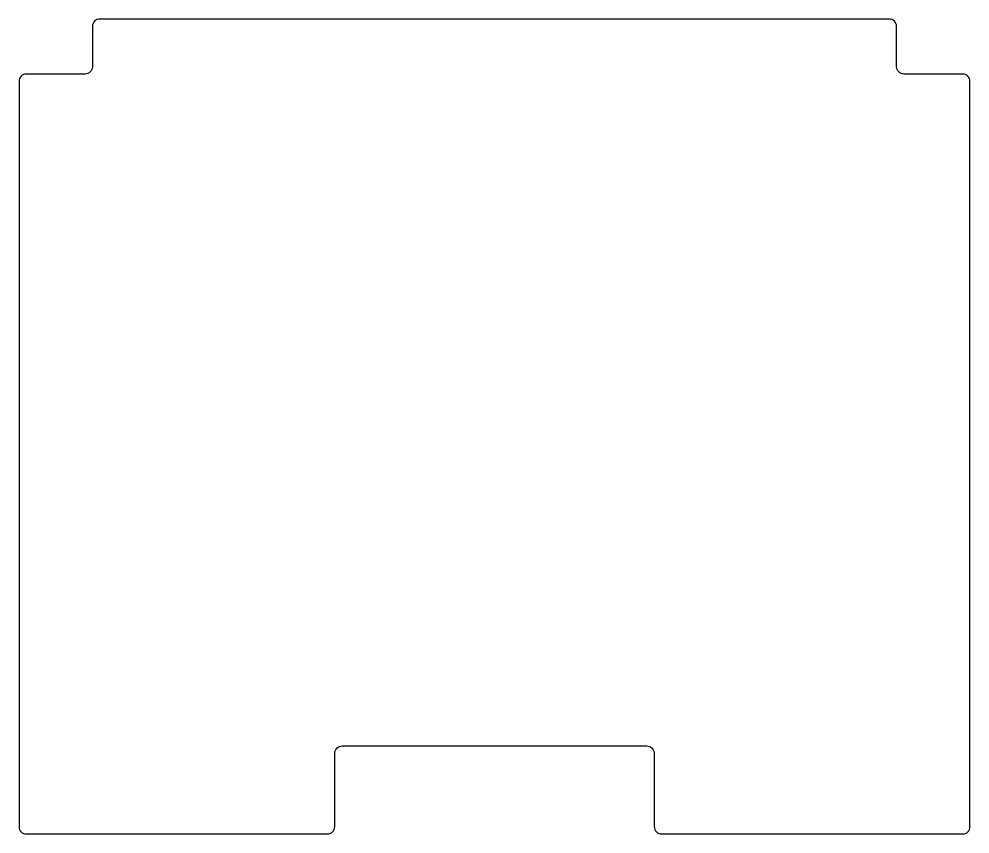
# Model space of a CAD drawing. Header units: millimetres. Extents: x -130 to 130, y -86 to 136.
import ezdxf

# ---------------------------------------------------------------- set-up
doc = ezdxf.new("R2010")
doc.units = ezdxf.units.MM
doc.layers.get('0').update_dxf_attribs({"linetype": 'CONTINUOUS'})

msp = doc.modelspace()

# ---------------------------------------------------------------- linework, layer by layer
msp.add_lwpolyline([(-127.5, 121, 0.414214), (-129.5, 119), (-129.5, -84, 0.414214), (-127.5, -86), (-45.5, -86, 0.414214), (-43.5, -84), (-43.5, -64, -0.414214), (-41.5, -62), (41.5, -62, -0.414214), (43.5, -64), (43.5, -84, 0.414214), (45.5, -86), (127.5, -86, 0.414214), (129.5, -84), (129.5, 119, 0.414214), (127.5, 121), (111.5, 121, -0.414214), (109.5, 123), (109.5, 134, 0.414214), (107.5, 136), (-107.5, 136, 0.414214), (-109.5, 134), (-109.5, 123, -0.414214), (-111.5, 121)], format="xyb", close=True)

doc.saveas('drawing.dxf')
